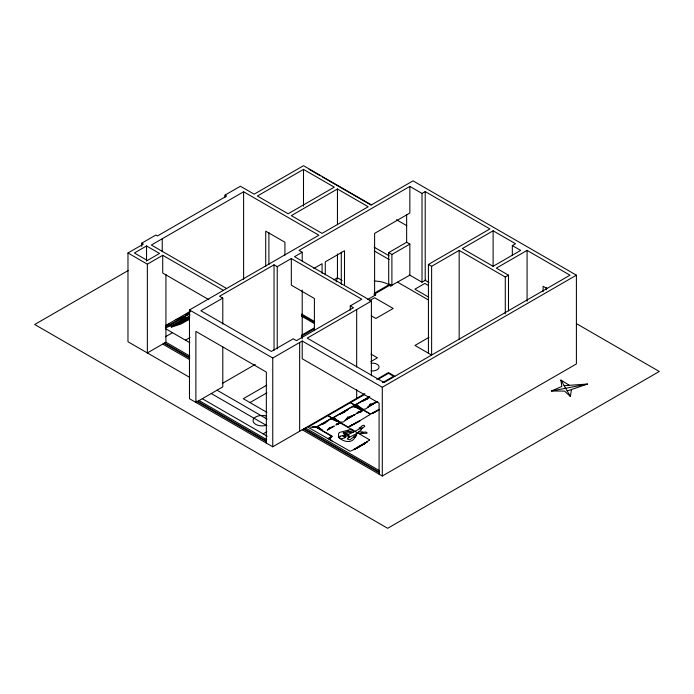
<?xml version="1.0" encoding="UTF-8"?>
<svg xmlns="http://www.w3.org/2000/svg" width="694" height="694" viewBox="0 0 694 694"><rect width="100%" height="100%" fill="white"/><g stroke="black" fill="none" stroke-linecap="round" stroke-linejoin="round"><path stroke-width="1.04" d="M569.002 385.057L560.891 380.043L561.836 386.437L551.409 391L564.534 391.095L570.381 396.474L571.396 389.855M369.451 440.083L362.337 445.028M344.831 437.793L344.58 436.283L342.775 436.075L343.383 435.693L342.767 435.554M336.156 281.859L337.449 277.765L337.449 253.952M359.874 428.441L362.129 427.929M337.319 421.536L337.076 421.44A8.84 5.11 0 0 1 335.766 420.833L332.851 418.881L331.29 418.907L334.551 419.844L332.53 419.02A9.308 5.37 0 0 1 333.077 419.289L334.092 419.879M331.784 436.422L329.702 438.808L331.932 441.02M369.676 414.726L370.128 414.066L350.427 402.685L328.019 415.619L348.05 427.01A1.371 0.789 0 0 0 348.31 426.957L352.144 424.893M377.744 401.392L368.922 406.528A22.642 13.073 0 0 0 367.482 407.699L365.313 409.113L362.927 409.304L356.837 405.322L360.949 407.872L357.289 406.103L356.274 404.828L356.803 404.307L356.707 405.018L359.102 406.996L356.534 405.417L356.482 404.35L367.846 397.94L365.408 399.475L367.117 399.041L369.642 396.951M330.917 427.903L327.264 430.202C329.017 427.625 331.272 427.409 334.326 426.055C331.862 427.929 325.876 429.386 331.428 427.634M350.349 417.103L345.135 420.382C347.581 416.643 350.565 416.461 354.799 414.691L346.375 419.549A22.642 13.073 0 0 0 344.927 420.711C342.446 424.528 333.84 420.035 334.248 417.328C338.325 422.03 334.378 419.853 333.927 417.372L345.3 410.952L342.862 412.496L344.562 412.062L347.824 409.486L339.149 414.518L344.562 412.062L343.79 412.375M372.895 404.082L367.69 407.361C370.136 403.63 373.112 403.44 377.354 401.67L373.346 403.839M369.486 414.856L357.957 421.865M356.36 448.333L366.996 441.983L361.999 445.175M379.228 409.625L378.022 410.362A17.654 10.193 0 0 1 376.408 411.212L379.445 409.46M361.591 445.348L359.96 446.311M376.295 410.943L377.892 410.015A48.424 27.96 0 0 1 378.638 409.599L379.21 409.295M369.546 396.933L368.497 397.549M376.113 411.056L375.116 411.637M345.942 410.57C350.192 407.69 355.337 404.229 359.475 409.061L354.651 406.589L361.687 410.189L361.878 411.308L359.969 412.089A21.575 12.457 0 0 0 359.041 412.357L357.965 412.366A4.797 2.767 0 0 1 358.772 411.863L359.006 411.759A2.524 1.457 0 0 1 359.379 411.629L360.325 411.395A1.726 0.998 0 0 0 360.654 411.256L360.949 411.056A3.279 1.891 0 0 0 361.27 410.735L360.889 409.686L361.765 410.197A1.622 0.937 0 0 1 361.99 410.449L362.042 410.553A2.056 1.188 0 0 1 362.068 410.995L356.516 413.529L359.258 411.273L358.442 412.323L361.236 411.663L357.263 413.112L350.8 416.86M349.472 426.619L352.821 424.65L351.554 425.327M344.935 411.16L343.773 411.837M366.319 398.816L367.482 398.139M369.512 396.977L361.704 401.496L367.117 399.041L366.345 399.354M349.646 426.333L350.262 425.977A34.639 19.996 0 0 1 353.151 424.537L353.845 424.225A17.654 10.193 0 0 0 355.467 423.375L357.904 421.926M141.741 246.431L141.741 243.186L155.838 235.049L157.443 235.977L226.626 196.029L225.021 195.101L225.021 197.27M225.021 195.101L240.402 186.226L254.169 194.181L303.504 165.701L371.403 204.904L413.043 180.865L576.402 275.18L576.402 363.942L382.299 476.015L302.22 429.777M189.375 377.206L127.974 341.752L127.974 252.989L143.346 244.114L141.741 243.186M146.547 245.962L134.376 252.989L147.354 260.476L159.525 253.449L146.547 245.962L146.547 261.118M364.888 393.593L272.751 446.797L189.471 398.712L189.471 309.949L318.876 235.231L243.603 191.778L151.353 245.034L226.626 288.496M128.364 270.434L34.7 324.506L387.677 528.299L659.3 371.481L576.688 323.786M303.504 169.397L257.379 196.029L288.123 213.787L334.248 187.154L303.504 169.397L303.504 206.205M127.974 252.989L147.354 264.171L162.726 255.297L223.425 290.344M337.449 189.002L291.324 215.634L322.077 233.384L368.202 206.751L337.449 189.002L337.449 224.726M165.64 325.555L190.234 311.354M189.983 311.719L185.211 315.51L189.913 314.417M165.441 326.475L168.972 323.716M165.484 327.707C172.919 325.339 180.865 321.218 185.714 316.473L183.737 316.585L175.773 319.795M350.262 310.209L350.262 305.881L361.8 299.218L291.324 258.532L277.236 266.669L274.035 264.822L219.582 296.26L222.783 298.108L222.783 324.089M428.424 353.22L428.424 264.449L489.921 228.951L425.214 191.587L422.013 193.444L409.842 186.417L299.019 250.395L302.22 252.252L302.22 260.909M189.731 317.314L180.509 320.958L189.913 315.805M188.473 319.006L189.288 319.257L171.227 326.813L176.545 323.378L184.43 320.22M180.856 321.253L181.438 321.14M171.496 327.108L181.056 324.011L189.288 319.257M185.211 319.995L183.112 320.628M222.783 298.108L200.87 310.756L271.337 351.442L293.25 338.793L296.451 340.641L353.472 307.728L350.262 305.881M302.22 252.252L294.534 256.685L371.403 301.066L371.403 375.766M165.398 336.79L172.494 332.695M189.913 356.065L165.927 342.22L147.354 352.942L147.354 264.171M185.437 340.164L190.026 337.51M313.775 268.509L322.077 263.711L322.077 273.358M333.762 279.899L337.449 277.765L342.107 280.463M409.842 244.114L391.902 254.464L391.902 285.538L388.701 283.69L388.701 252.616L406.641 242.258L409.842 244.114L409.842 275.18L390.861 285.807M301.378 335.323L314.495 327.759M374.153 293.31L389.004 284.74A21.974 12.683 0 0 0 374.153 281.027M301.274 336.347L314.391 328.783M374.057 294.325L389.837 285.217M374.326 295.028L375.081 295.245L367.69 299.513M390.575 285.642L391.052 285.373L389.239 284.323L388.761 284.601L391.147 285.971L389.36 285.494M222.384 383.409L255.253 364.428M375.367 295.08L375.844 294.811L374.534 294.048M369.147 300.892L374.604 297.743L393.186 308.466L375.888 318.451L371.247 315.77M189.471 309.949L272.751 358.026L302.22 341.014L382.299 387.243L576.402 275.18M371.403 301.066L307.216 338.125L384.086 382.507M428.424 264.449L431.625 266.305L459.168 250.395L505.293 277.027L508.494 275.18L508.494 310.903M512.337 245.589L515.547 243.741L493.122 230.798L462.369 248.547L493.122 266.305L520.665 250.395L512.337 245.589L512.337 255.331M409.356 274.893L422.013 282.206L425.674 280.09M266.748 385.161L243.282 398.712L266.99 412.401M249.979 402.581L266.878 392.821M384.051 382.533L570 275.18L527.076 250.395L496.323 268.153L508.494 275.18M370.9 361.565L377.423 357.8L371.012 354.105M428.944 337.379L414.969 345.456L431.625 355.068L431.625 266.305M263.139 433.845L266.869 431.694M376.738 379.358L388.484 372.583L394.886 376.278M378.308 379.193L388.484 373.32L393.602 376.278L382.507 382.689M364.576 394.522L350.574 402.607L370.605 413.988A1.371 0.789 0 0 0 370.865 413.936L372.392 413.216M331.897 418.031L316.022 427.192L331.888 436.353M332.14 418.17L316.507 427.192L332.14 436.214L327.872 438.677M332.279 418.083L354.686 405.149M354.834 405.062L369.772 396.439M352.569 424.65L355.345 423.028A48.424 27.96 0 0 1 356.091 422.62L360.29 420.529L359.466 421.032M374.699 411.872L372.201 413.312L372.825 412.965A34.639 19.996 0 0 1 375.697 411.516M359.7 446.468L356.829 448.072M359.232 421.163L350.045 426.298M375.385 411.75C365.877 417.016 380.399 408.801 374.101 412.305M185.211 315.51L189.939 312.933M165.346 327.013L185.211 316.186M185.714 315.805L189.497 313.74M165.849 327.299L185.714 316.473M355.935 448.558L351.364 450.77M358.616 447.188L356.265 448.393M353.723 431.92L348.362 434.609M328.852 429.039C329.459 427.044 328.141 429.161 329.182 428.935M344.718 435.789L346.922 434.366L348.995 435.563L345.69 436.3M361.6 401.54L365.764 399.588M339.045 414.561L343.209 412.609M171.227 326.813L188.976 318.945M180.509 320.958L189.367 317.063M324.445 423.184L321.53 424.546L327.976 420.824L321.608 424.511L325.391 422.793L324.853 423.019M350.6 451.109L350.392 451.169A0.885 0.512 0 0 1 350.054 451.204L307.98 427.192L327.872 415.706L369.295 439.658A2.568 1.483 0 0 1 369.425 439.831L369.46 439.935M337.683 424.268C340.077 422.047 339.852 422.698 337.249 424.043C335.115 425.092 340.112 423.461 337.943 424.129M567.189 390.956L587.488 384.06L564.135 385.664M337.761 424.181L336.737 424.242A2.663 1.535 0 0 1 337.232 423.861L337.484 423.748A1.119 0.642 0 0 1 337.761 423.67L339.08 423.262A2.229 1.284 0 0 0 339.227 423.08L338.915 422.412L339.782 423.062A1.162 0.668 0 0 1 339.626 423.418L338.143 423.947A6.758 3.904 0 0 0 337.102 424.286C337.709 423.036 333.71 426.385 337.345 424.364M348.232 437.897L348.787 436.578L348.076 435.962M551.409 391L587.488 384.06M359.518 428.805L360.906 428.805M370.423 405.548C368.852 406.484 370.908 401.583 370.058 405.782M347.868 418.569C346.306 419.506 348.353 414.604 347.512 418.803M354.773 437.428L353.584 436.994M356.213 433.802L358.434 433.394C359.553 433.498 363.24 434.323 362.823 432.466L358.789 431.694M316.577 426.871L312.309 427.192L316.577 427.513M316.299 427.027L313.471 427.192L316.299 427.357M187.423 319.301L188.317 319.006M310.522 427.192L316.212 427.192M362.346 433.403L366.979 433.264L366.979 432.596L365.912 432.067L361.531 432.197L362.823 432.466M345.569 433.993L346.705 434.314M354.998 436.127L355.059 436.89M346.046 434.739L344.224 434.427L343.721 433.594M348.718 435.849L349.481 436.847M336.486 420.052L334.291 418.343L338.394 420.894L336.764 420.234M343.964 435.641L344.597 435.971M335.532 420.633L333.866 419.679A5.361 3.097 0 0 1 335.402 420.373A9.985 5.76 0 0 1 335.61 420.512L335.653 420.547M337.18 421.458L336.061 420.816A7.33 4.233 0 0 1 335.766 420.625L335.731 420.599M334.239 419.957L335.428 420.625M348.44 431.243L348.006 430.367M546.803 288.418L543.09 286.275L543.09 291.627M309.134 169.319L320.402 175.816M322.276 176.901L371.099 205.086M396.448 219.72L406.771 225.68M388.701 252.616L391.902 254.464M374.179 247.194L388.987 255.739M374.213 250.916L389.221 259.573M428.97 282.527L425.214 280.359L425.214 191.587M428.519 285.581L424.832 283.456L414.908 289.19L428.719 297.162M397.671 282.206L428.606 300.068M301.638 314.052L314.642 321.556M301.326 315.024L314.304 322.519M301.422 316.039L314.399 323.534M208.851 299.678L162.726 273.054L162.726 255.297M189.601 318.494L187.814 319.171M187.692 319.231L185.524 319.813M186.799 319.526L184.708 320.151M182.453 320.914L181.637 321.027M165.502 328.661L189.904 342.749M164.643 342.957L189.557 357.332M164.01 343.322L189.835 358.234M162.726 344.068L189.479 359.509M305.421 427.929L379.479 470.688M304.137 428.666L379.141 471.972M303.504 429.039L379.436 472.883M217.031 390.202L267.095 419.107M211.254 393.533L266.886 425.656M202.284 398.712L267.19 436.188M199.083 400.559L266.765 439.64M197.799 401.297L266.409 440.916M196.367 401.21L266.548 441.731M560.891 380.043L570.381 396.474M347.347 434.062L347.581 434.513M546.291 287.637L546.291 289.78M527.076 250.395L527.076 301.274M505.293 277.027L505.293 313.835M493.122 230.798L493.122 266.522M459.168 250.395L459.168 339.166M422.013 193.444L422.013 282.206M409.842 186.417L409.842 213.041L374.604 233.384L374.604 295.523M406.641 214.411L406.641 242.258M382.299 387.243L382.299 476.015M379.089 474.158L379.089 403.153L302.22 358.763L302.22 341.014M356.673 309.576L356.673 366.953M356.673 389.681L356.673 398.339M344.502 285.052L344.502 250.768L325.278 261.864L325.278 274.72M341.292 252.13L341.292 284.271M314.391 330.622L314.391 298.481L291.324 285.165L291.324 258.532M302.22 290.135L302.22 338.846M299.652 342.489L299.652 431.26M284.922 255.114L284.922 242.258L265.707 231.163L265.707 266.522M277.236 266.669L277.236 348.943M274.035 264.822L274.035 350.34M272.751 358.026L272.751 446.797M268.908 232.533L268.908 264.674M266.34 443.093L266.34 372.079L195.873 331.394L195.873 402.407L222.783 386.879L222.783 346.827M243.603 191.778L243.603 279.456M165.927 274.434L165.927 342.22M162.24 238.745L162.24 251.74M370.978 363.196A6.793 3.921 0 0 1 379.098 367.039A6.793 3.921 0 0 1 370.978 370.891M266.652 425.196A9.057 5.231 0 0 1 253.058 420.668A9.057 5.231 0 0 1 266.652 416.14M347.841 417.207L348.154 417.97L351.086 416.712L347.807 418.326L347.841 417.207M361.262 428.979L361.244 429.959L355.892 434.062L347.98 437.949L347.416 439.059L349.689 439.831L353.992 436.882C356.551 433.819 357.965 434.409 354.964 437.532C351.424 444.117 342.845 441.54 338.464 437.307L338.568 433.802L339.297 432.501L351.563 429.248C355.137 430.107 350.67 431.364 349.715 431.512L348.909 431.156L343.044 432.874L343.851 433.507L353.584 431.928L358.312 429.491L359.292 428.805L359.162 427.964L361.227 426.81A3.088 1.778 0 0 1 364.159 425.283L364.706 426.428L361.262 428.979M370.396 404.186L370.709 404.949L373.632 403.691L370.353 405.305L370.396 404.186M319.084 428.059C323.274 431.486 315.501 425.648 318.008 427.4A9.308 5.37 0 0 0 318.477 427.721L319.587 428.363A72.115 41.631 0 0 0 321.14 429.274L321.782 429.69A7.096 4.095 0 0 1 322.363 430.167L319.084 428.059M340.077 436.24L339.262 437.671L341.353 438.946L345.213 437.55A1.57 0.911 0 0 0 345.404 436.37L345.465 435.901L343.582 435.468L340.077 436.24M329.355 438.244L330.465 440.057L328.54 438.625L331.376 436.656L329.355 438.244M364.402 443.718L353.827 449.591L361.539 444.845A124.382 71.812 0 0 1 366.996 441.957L355.276 448.923L364.333 443.683M353.142 406.398L357.67 407.82L354.929 406.337L353.142 406.398M318.737 428.059C316.351 426.29 320.854 429.491 318.737 428.059"/></g></svg>
